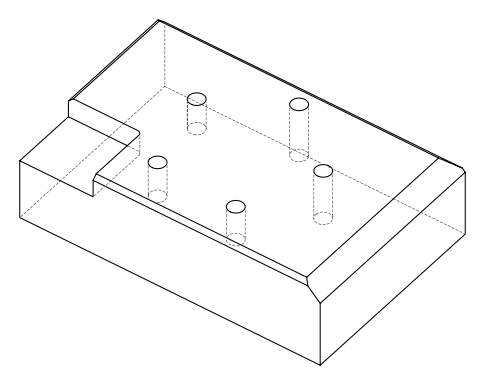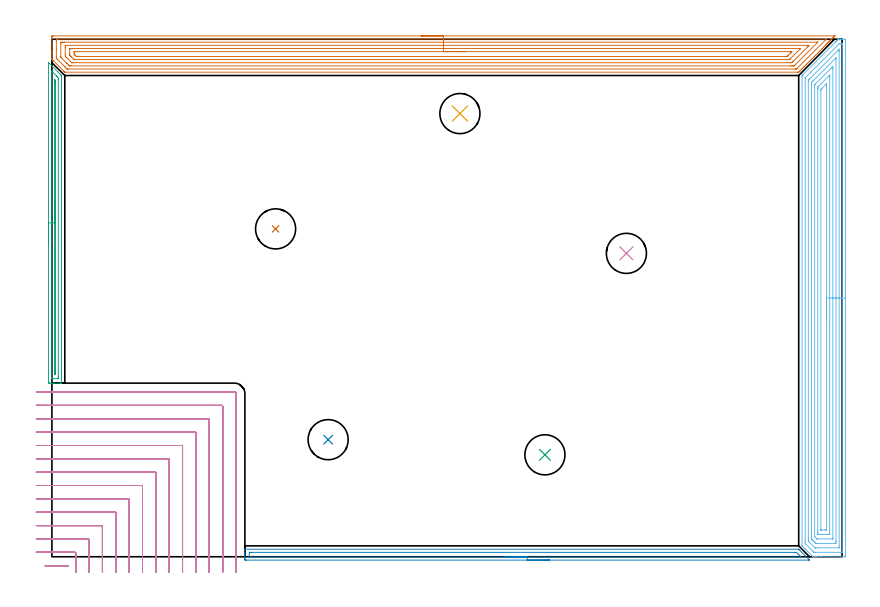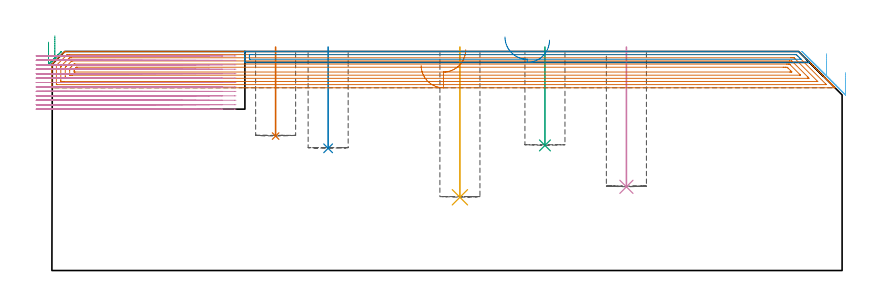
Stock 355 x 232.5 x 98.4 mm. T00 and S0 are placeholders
(PLAN: 10 operations, 2 tool changes, 76.5 min)
(1 INDEXABLE_INSERT_DRILL_BLIND_HOLE_FROM_SOLID | STEP1POCKET | NXT0302_007 | 0.16 min | 9602 mm3)
(2 INDEXABLE_INSERT_DRILL_BLIND_HOLE_FROM_SOLID_1 | STEP1POCKET_1 | NXT0302_007 | 0.18 min | 10999 mm3)
(3 INDEXABLE_INSERT_DRILL_BLIND_HOLE_FROM_SOLID_2 | STEP1POCKET_2 | NXT0302_007 | 0.18 min | 10671 mm3)
(4 INDEXABLE_INSERT_DRILL_BLIND_HOLE_FROM_SOLID_3 | STEP1POCKET_3 | NXT0302_007 | 0.25 min | 15397 mm3)
(5 INDEXABLE_INSERT_DRILL_BLIND_HOLE_FROM_SOLID_4 | STEP1POCKET_4 | NXT0302_007 | 0.27 min | 16594 mm3)
(6 AREA_MILL | FG_CHAMFER_SURFACE | UGT0205_001 | 12.99 min | 44187 mm3)
(7 AREA_MILL_1 | FG_CHAMFER_SURFACE_1 | UGT0205_001 | 16.77 min | 45306 mm3)
(8 AREA_MILL_2 | FG_CHAMFER_SURFACE_2 | UGT0205_001 | 4.21 min | 3052 mm3)
(9 AREA_MILL_3 | FG_CHAMFER_SURFACE_3 | UGT0205_001 | 3.53 min | 2419 mm3)
(10 MILL_CORNER_NOTCH_RECTANGULAR | CORNER_NOTCH_RECTANGULAR | NXT0201_009 | Follow Part, ap 2, ae 75% | 37.95 min | 174948 mm3)
(TOOL NXT0302_007 | Index. Insert Drill 18mm [880-D1800L25-05] | D18 PA176 FL90 Z2)
(TOOL UGT0205_001 | Chamfer Mill 20 x 3 x 45 deg. | D20 FL50 Z2)
(TOOL NXT0201_009 | ENDMILL 8mm [2P460-0800-NA 1630] | D8 FL26 Z6)
(OP 1 INDEXABLE_INSERT_DRILL_BLIND_HOLE_FROM_SOLID)
G17 G21 G94 G90
T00 M6
G54
G17 G0 G90 X100.5 Y147.3 S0 M3
G43 Z108.4 H1
G94 G81 G98 Z60.4 F250. R100.4
G80
M5
M2
(OP 2 INDEXABLE_INSERT_DRILL_BLIND_HOLE_FROM_SOLID_1)
G17 G21 G94 G90
T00 M6
G54
G17 G0 G90 X124.1 Y52.6 S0 M3
G43 Z108.4 H1
G94 G81 G98 Z54.9 F250. R100.4
G80
M5
M2
(OP 3 INDEXABLE_INSERT_DRILL_BLIND_HOLE_FROM_SOLID_2)
G17 G21 G94 G90
T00 M6
G54
G17 G0 G90 X221.5 Y45.8 S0 M3
G43 Z108.4 H1
G94 G81 G98 Z56.2 F250. R100.4
G80
M5
M2
(OP 4 INDEXABLE_INSERT_DRILL_BLIND_HOLE_FROM_SOLID_3)
G17 G21 G94 G90
T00 M6
G54
G17 G0 G90 X258.1 Y136.3 S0 M3
G43 Z108.4 H1
G94 G81 G98 Z37.6 F250. R100.4
G80
M5
M2
(OP 5 INDEXABLE_INSERT_DRILL_BLIND_HOLE_FROM_SOLID_4)
G17 G21 G94 G90
T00 M6
G54
G17 G0 G90 X183.3 Y199.1 S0 M3
G43 Z108.4 H1
G94 G81 G98 Z32.9 F250. R100.4
G80
M5
M2
(OP 6 AREA_MILL)
G17 G21 G94 G90
T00 M6
G54
G17 G0 G90 X356.5 Y126.25 S1061 M3
G43 Z108.4 H0
Z88.9
G94 G1 Y126.212 Z88.028 F250.
Y126.098 Z87.164
Y125.909 Z86.312
Y125.647 Z85.48
Y125.313 Z84.674
Y124.91 Z83.9
Y124.442 Z83.164
Y123.91 Z82.472
Y123.321 Z81.829
Y122.678 Z81.24
Y121.986 Z80.708
Y121.25 Z80.24
Y120.476 Z79.837
Y119.67 Z79.503
Y118.838 Z79.241
Y117.987 Z79.052
Y117.122 Z78.938
Y116.25 Z78.9
Y0.612
X356.495 Y0.196 Z78.903
X356.492 Y0.01 Z78.906
X356.301 Y0. Z79.096
X345.425 Z89.969
X343.987 Z91.41
X343.659 Z91.737
X343.002 Z92.397
X342.548 Z92.851
X341.899 Y0.009 Z93.5
X341.892 Y0.012 Z93.507
X341.734 Y0.166 Z93.665
X338.489 Y3.414 Z96.91
X338.359 Y3.543 Z97.038
X338.314 Y3.589 Z97.085
X337.222 Y4.682 Z98.178
X337.061 Y4.844 Z98.337
X337.041 Y4.866 Z98.355
X337.004 Y4.918 Z98.39
X337. Y5.077 Z98.4
Y215.815
X336.998 Y216.194 Z98.382
X337.153 Y216.356 Z98.241
X337.376 Y216.577 Z98.021
X337.476 Y216.676 Z97.924
X351.902 Y231.104 Z83.494
X352.007 Y231.207 Z83.392
X352.092 Y231.292 Z83.307
X352.197 Y231.398 Z83.199
X352.299 Y231.499 Z83.101
X352.39 Y231.59 Z83.01
X352.491 Y231.693 Z82.905
X352.933 Y232.133 Z82.467
X353.094 Y232.294 Z82.306
X353.285 Y232.483 Z82.113
X353.307 Y232.498 Z82.09
X353.374 Y232.5 Z82.024
X353.399 Z82.
X353.576 Z81.823
X354.484 Z80.915
X355.141 Z80.255
X356.351 Z79.046
X356.491 Y232.498 Z78.905
X356.5 Y232.093 Z78.9
Y116.25
X355.086 Z80.314
X355.085 Y2.189 Z80.315
X355.084 Y2.084 Z80.316
X355.081 Y2.033 Z80.319
X355.08 Y2.015 Z80.32
X355.045 Y2.01 Z80.355
X354.649 Y2.002 Z80.751
X354.257 Y2.001 Z81.143
X353.768 Y2. Z81.632
X343.169 Y2.001 Z92.231
X342.776 Y2.005 Z92.624
X342.382 Y2.01 Z93.018
X342.342 Y2.019 Z93.058
X342.316 Y2.041 Z93.084
X342.263 Y2.089 Z93.137
X342.159 Y2.191 Z93.241
X341.951 Y2.398 Z93.449
X338.6 Y5.755 Z96.8
X338.494 Y5.865 Z96.906
X338.442 Y5.922 Z96.958
X338.421 Y5.948 Z96.979
X338.414 Y6.863 Z96.986
X338.415 Y214.921 Z96.985
X338.42 Y215.13 Z96.981
X338.421 Y215.153 Z96.979
X338.433 Y215.172 Z96.967
X338.468 Y215.213 Z96.932
X338.531 Y215.28 Z96.869
X340.85 Y217.6 Z94.55
X353.374 Y230.124 Z82.026
X353.665 Y230.406 Z81.735
X353.747 Y230.485 Z81.653
X353.87 Y230.494 Z81.53
X354.257 Y230.497 Z81.143
X354.749 Z80.651
X354.974 Y230.49 Z80.426
X355.079 Y230.485 Z80.321
X355.085 Y230.158 Z80.315
Y230.102
X355.086 Y116.25 Z80.314
X353.672 Z81.728
X353.671 Y4.777 Z81.729
X353.667 Y4.184 Z81.733
X353.665 Y4.036 Z81.735
X353.66 Y4.01 Z81.74
X353.617 Y4.005 Z81.783
X353.555 Y4.001 Z81.845
X343.841 Y4. Z91.559
X342.957 Z92.443
X342.867 Y4.003 Z92.533
X342.822 Y4.007 Z92.578
X342.801 Y4.011 Z92.599
X342.776 Y4.031 Z92.624
X342.616 Y4.184 Z92.784
X340.126 Y6.677 Z95.274
X339.941 Y6.863 Z95.459
X339.879 Y6.931 Z95.521
X339.835 Y6.981 Z95.565
X339.834 Y7.014 Z95.566
X339.831 Y7.162 Z95.569
X339.829 Y7.756 Z95.571
X339.828 Y8.057 Z95.572
X339.829 Y213.435 Z95.571
X339.834 Y214.028 Z95.566
X339.835 Y214.102 Z95.565
X339.843 Y214.132 Z95.557
X339.864 Y214.157 Z95.536
X339.93 Y214.227 Z95.47
X340.126 Y214.426 Z95.274
X340.372 Y214.673 Z95.028
X353.498 Y227.799 Z81.902
X353.581 Y227.88 Z81.819
X353.647 Y227.941 Z81.753
X353.665 Y227.955 Z81.735
X353.666 Z81.734
X353.668 Y227.924 Z81.732
X353.67 Y227.724 Z81.73
X353.671 Y227.423 Z81.729
X353.672 Y227.122 Z81.728
Y116.25
X352.257 Z83.143
Y7.1
X352.256 Y6.863 Z83.144
X352.251 Y6.213 Z83.149
X352.241 Y6.01 Z83.159
X351.578 Y6. Z83.822
X343.629 Z91.771
X343.416 Y6.002 Z91.984
X343.309 Y6.006 Z92.091
X343.258 Y6.01 Z92.142
X343.161 Y6.101 Z92.239
X342.776 Y6.477 Z92.624
X342.387 Y6.863 Z93.013
X341.892 Y7.359 Z93.508
X341.496 Y7.756 Z93.904
X341.363 Y7.894 Z94.037
X341.259 Y8.004 Z94.141
X341.25 Y8.086 Z94.15
X341.245 Y8.411 Z94.155
X341.243 Y8.649 Z94.157
Y9.306
Y212.243
X341.244 Y212.898 Z94.156
X341.247 Y213.017 Z94.153
X341.25 Y213.072 Z94.15
X341.294 Y213.136 Z94.106
X341.592 Y213.44 Z93.808
X341.892 Y213.743 Z93.508
X342.034 Y213.885 Z93.366
X352.081 Y223.932 Z83.319
X352.25 Y224.095 Z83.15
X352.252 Y224.094 Z83.148
X352.255 Y224.09 Z83.145
X352.257 Y223.851 Z83.143
Y223.635
Y116.25
X350.843 Z84.557
X350.842 Y8.409 Z84.558
X350.839 Y8.17 Z84.561
X350.836 Y8.018 Z84.564
X350.804 Y8.01 Z84.596
X350.725 Y8.006 Z84.675
X350.483 Y8.001 Z84.917
X343.98 Z91.42
X343.819 Y8.002 Z91.581
X343.739 Y8.006 Z91.661
X343.701 Y8.01 Z91.699
X343.659 Y8.048 Z91.741
X343.051 Y8.649 Z92.349
X342.776 Y8.927 Z92.624
X342.702 Y9.006 Z92.698
X342.668 Y9.044 Z92.732
X342.663 Y9.182 Z92.737
X342.658 Y9.422 Z92.742
X342.657 Y9.542 Z92.743
Y9.662
Y211.589
X342.66 Y211.829 Z92.74
X342.664 Y211.988 Z92.736
X342.671 Y212.062 Z92.729
X342.688 Y212.081 Z92.712
X342.776 Y212.177 Z92.624
X342.808 Y212.21 Z92.592
X349.984 Y219.386 Z85.416
X350.357 Y219.757 Z85.043
X350.725 Y220.119 Z84.675
X350.807 Y220.196 Z84.593
X350.837 Y220.176 Z84.563
X350.839 Y220.163 Z84.561
X350.843 Y219.386 Z84.557
Y219.266
Y116.25
X349.429 Z85.971
Y10.197
X349.427 Y10.078 Z85.973
X349.425 Y10.02 Z85.975
X349.422 Y10.012 Z85.978
X349.416 Y10.008 Z85.984
X349.386 Y10.002 Z86.014
X348.958 Y10.001 Z86.442
X348.505 Y10. Z86.895
X345.855 Z89.545
X345.425 Y10.001 Z89.975
X344.97 Y10.002 Z90.43
X344.542 Y10.01 Z90.858
X344.133 Y10.029 Z91.267
X344.085 Y10.076 Z91.315
X344.078 Y10.15 Z91.322
X344.075 Y10.276 Z91.325
X344.073 Y10.435 Z91.327
X344.071 Y10.911 Z91.329
Y11.328
X344.072 Y210.039 Z91.328
X344.074 Y210.457 Z91.326
X344.078 Y210.926 Z91.322
X344.085 Y211.026 Z91.315
X344.152 Y211.096 Z91.248
X344.398 Y211.35 Z91.002
X348.958 Y215.91 Z86.442
X349.357 Y216.305 Z86.043
X349.395 Y216.34 Z86.005
X349.416 Y216.357 Z85.984
X349.422 Y216.337 Z85.978
X349.425 Y216.305 Z85.975
X349.428 Y216.233 Z85.972
X349.429 Y215.814 Z85.971
Y215.338
Y116.25
X348.015 Z87.385
X348.014 Y12.282 Z87.386
X348.013 Y12.221 Z87.387
X348.008 Y12.023 Z87.392
X347.628 Y12.007 Z87.772
X347.409 Y12.001 Z87.991
X345.528 Z89.872
X345.508 Y12.005 Z89.892
X345.492 Y12.011 Z89.908
X345.49 Y12.034 Z89.91
X345.486 Y12.16 Z89.914
Y209.564
X345.492 Y209.975 Z89.908
X345.693 Y210.186 Z89.707
X345.954 Y210.457 Z89.446
X347.818 Y212.32 Z87.582
X347.909 Y212.41 Z87.491
X347.982 Y212.476 Z87.418
X348.008 Y212.496 Z87.392
X348.014 Y212.304 Z87.386
X348.015 Y212.243 Z87.385
Y116.25
Y115.378 Z87.423
Y114.514 Z87.537
Y113.662 Z87.726
Y112.83 Z87.988
Y112.024 Z88.322
Y111.25 Z88.725
Y110.514 Z89.194
Y109.822 Z89.725
Y109.179 Z90.314
Y108.59 Z90.957
Y108.059 Z91.65
Y107.59 Z92.385
Y107.187 Z93.159
Y106.853 Z93.965
Y106.591 Z94.797
Y106.402 Z95.649
Y106.288 Z96.514
Y106.25 Z97.385
G0 Z108.4
M5
M2
(OP 7 AREA_MILL_1)
G17 G21 G94 G90
T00 M6
G54
G17 G0 G90 X165.9 Y234. S1061 M3
G43 Z108.4 H0
Z92.1
G94 G1 X165.938 Z91.228 F250.
X166.052 Z90.364
X166.241 Z89.512
X166.503 Z88.68
X166.837 Z87.874
X167.24 Z87.1
X167.708 Z86.364
X168.24 Z85.672
X168.829 Z85.029
X169.472 Z84.44
X170.164 Z83.909
X170.9 Z83.44
X171.674 Z83.037
X172.48 Z82.703
X173.312 Z82.441
X174.164 Z82.252
X175.028 Z82.138
X175.9 Z82.1
X351.558
X351.766 Y233.993 Z82.104
X351.781 Y233.991 Z82.105
X351.766 Y233.965 Z82.133
X351.37 Y233.57 Z82.53
X351.222 Y233.42 Z82.677
X351.17 Y233.369 Z82.73
X350.976 Y233.175 Z82.924
X350.925 Y233.123 Z82.974
X350.871 Y233.071 Z83.028
X350.68 Y232.88 Z83.219
X350.628 Y232.826 Z83.27
X350.573 Y232.773 Z83.326
X350.384 Y232.584 Z83.515
X350.331 Y232.53 Z83.567
X350.275 Y232.475 Z83.624
X350.089 Y232.288 Z83.811
X350.034 Y232.233 Z83.864
X349.977 Y232.177 Z83.922
X349.793 Y231.993 Z84.106
X349.737 Y231.936 Z84.161
X349.679 Y231.879 Z84.22
X349.497 Y231.697 Z84.402
X349.441 Y231.639 Z84.458
X349.381 Y231.581 Z84.518
X349.202 Y231.401 Z84.698
X349.144 Y231.342 Z84.754
X349.083 Y231.283 Z84.816
X348.906 Y231.106 Z84.993
X348.847 Y231.045 Z85.051
X348.785 Y230.984 Z85.115
X348.61 Y230.81 Z85.289
X348.55 Y230.748 Z85.348
X348.487 Y230.686 Z85.413
X348.315 Y230.514 Z85.585
X348.253 Y230.452 Z85.645
X348.189 Y230.388 Z85.711
X348.019 Y230.218 Z85.881
X347.956 Y230.155 Z85.942
X347.891 Y230.09 Z86.009
X347.725 Y229.925 Z86.175
X347.659 Y229.858 Z86.239
X346.97 Y229.17 Z86.93
X346.769 Y228.967 Z87.129
X346.09 Y228.29 Z87.81
X345.878 Y228.077 Z88.02
X345.21 Y227.41 Z88.69
X344.988 Y227.186 Z88.91
X344.33 Y226.53 Z89.57
X344.097 Y226.295 Z89.801
X343.451 Y225.651 Z90.449
X343.206 Y225.405 Z90.691
X342.571 Y224.771 Z91.329
X342.525 Y224.725 Z91.374
X342.316 Y224.514 Z91.582
X341.691 Y223.891 Z92.209
X341.631 Y223.831 Z92.268
X341.425 Y223.623 Z92.473
X340.811 Y223.011 Z93.089
X340.737 Y222.936 Z93.163
X340.535 Y222.733 Z93.363
X339.931 Y222.131 Z93.969
X339.843 Y222.042 Z94.057
X339.644 Y221.842 Z94.254
X339.051 Y221.251 Z94.849
X338.948 Y221.148 Z94.951
X338.753 Y220.952 Z95.144
X338.171 Y220.371 Z95.729
X338.054 Y220.253 Z95.845
X337.863 Y220.061 Z96.035
X337.291 Y219.491 Z96.609
X337.16 Y219.359 Z96.739
X336.972 Y219.17 Z96.926
X336.411 Y218.611 Z97.489
X336.082 Y218.28 Z97.816
X335.968 Y218.167 Z97.931
X335.74 Y217.94 Z98.159
X335.579 Y217.78 Z98.318
X335.501 Y217.706 Z98.392
X335.073 Y217.7 Z98.4
X5.995
X5.805 Y217.704 Z98.389
X5.718 Y217.781 Z98.316
X5.552 Y217.948 Z98.151
X5.457 Y218.043 Z98.056
X5.219 Y218.28 Z97.817
X5.101 Y218.397 Z97.7
X0.766 Y222.733 Z93.364
X0.291 Y223.209 Z92.891
X0.034 Y223.47 Z92.629
X0.003 Y223.508 Z92.589
X0. Y223.726 Z92.373
Y224.514 Z91.58
Y225.77 Z90.327
Y226.295 Z89.799
Y226.923 Z89.172
Y233.157 Z82.94
X0.002 Y233.42 Z82.677
X0.008 Y233.992 Z82.106
X0.055 Y233.994 Z82.104
X0.63 Y234. Z82.1
X175.9
Y232.586 Z83.514
X347.593 Y232.585 Z83.515
X347.649 Y232.584 Z83.516
X347.761 Y232.579 Z83.521
X347.91 Y232.571 Z83.529
X347.873 Y232.53 Z83.57
X347.736 Y232.387 Z83.713
X347.593 Y232.242 Z83.858
X334.796 Y219.446 Z96.654
X334.517 Y219.17 Z96.93
X334.478 Y219.136 Z96.964
X334.462 Y219.124 Z96.976
X334.404 Y219.12 Z96.98
X334.292 Y219.116 Z96.984
X334.235 Y219.114 Z96.986
X334.179
X7.784
X6.944 Y219.116 Z96.984
X6.89 Y219.118 Z96.982
X6.84 Y219.122 Z96.978
X6.788 Y219.17 Z96.93
X5.996 Y219.954 Z96.146
X5.889 Y220.061 Z96.039
X2.327 Y223.623 Z92.477
X2.237 Y223.716 Z92.384
X2.061 Y223.9 Z92.2
X2.01 Y223.965 Z92.135
X2.006 Y223.989 Z92.111
X2.001 Y224.039 Z92.061
X2. Y228.048 Z88.052
X2.001 Y232.055 Z84.045
X2.008 Y232.53 Z83.57
X2.01 Y232.575 Z83.525
X2.194 Y232.582 Z83.518
X2.306 Y232.585 Z83.515
X2.363 Y232.586 Z83.514
X2.419
X175.9
Y231.172 Z84.928
X343.774 Y231.171 Z84.929
X344.016 Y231.169 Z84.931
X344.037 Y231.167 Z84.933
X344.053 Y231.164 Z84.936
X344.044 Y231.148 Z84.952
X344.034 Y231.135 Z84.965
X344.016 Y231.115 Z84.985
X333.852 Y220.952 Z95.148
X333.567 Y220.67 Z95.43
X333.469 Y220.577 Z95.523
X333.434 Y220.545 Z95.555
X333.389 Y220.535 Z95.565
X333.285 Y220.534 Z95.566
X332.814 Y220.53 Z95.57
X332.391 Y220.529 Z95.571
X331.921 Y220.528 Z95.572
X8.678 Y220.529 Z95.571
X8.207 Y220.53 Z95.57
X7.997 Y220.533 Z95.567
X7.895 Y220.535 Z95.565
X7.784 Y220.626 Z95.474
X7.452 Y220.952 Z95.148
X6.89 Y221.51 Z94.59
X6.557 Y221.842 Z94.258
X4.207 Y224.194 Z91.906
X4.052 Y224.356 Z91.744
X4.015 Y224.396 Z91.704
X4.009 Y224.446 Z91.654
X4.005 Y224.514 Z91.586
X4.001 Y224.72 Z91.38
Y230.748 Z85.352
X4.003 Y230.952 Z85.148
X4.01 Y231.154 Z84.946
X4.207 Y231.164 Z84.936
X4.679 Y231.169 Z84.931
X5.101 Y231.171 Z84.929
X5.571
X175.9 Y231.172 Z84.928
Y229.757 Z86.343
X339.545
X339.646 Y229.756 Z86.344
X340.149 Y229.75 Z86.35
X339.922 Y229.482 Z86.618
X339.618 Y229.169 Z86.931
X339.545 Y229.093 Z87.007
X333.184 Y222.733 Z93.367
X332.786 Y222.339 Z93.761
X332.391 Y221.95 Z94.15
X332.285 Y221.948 Z94.152
X331.496 Y221.943 Z94.157
X331.396
X9.472
X9.075 Y221.944 Z94.156
X8.976 Y221.946 Z94.154
X8.929 Y221.95 Z94.15
X8.906 Y221.955 Z94.145
X8.873 Y221.985 Z94.115
X8.678 Y222.172 Z93.928
X6.89 Y223.959 Z92.141
X6.337 Y224.514 Z91.586
X6.155 Y224.7 Z91.4
X6.013 Y224.847 Z91.253
X6.01 Y224.957 Z91.143
X6. Y225.4 Z90.7
Y228.963 Z87.137
X6.001 Y229.41 Z86.69
X6.002 Y229.632 Z86.468
X6.007 Y229.742 Z86.358
X6.01 Y229.75 Z86.35
X6.016 Y229.753 Z86.347
X6.044 Y229.756 Z86.344
X6.097 Y229.757 Z86.343
X175.9
Y228.343 Z87.757
X335.968
X336.235 Y228.341 Z87.759
X336.31 Y228.339 Z87.761
X336.32 Y228.338 Z87.762
X336.307 Y228.317 Z87.783
X336.239 Y228.243 Z87.857
X336.133 Y228.132 Z87.968
X336.078 Y228.077 Z88.023
X331.625 Y223.623 Z92.477
X331.56 Y223.56 Z92.54
X331.496 Y223.5 Z92.6
X331.335 Y223.364 Z92.736
X331.183 Y223.361 Z92.739
X330.869 Y223.358 Z92.742
X330.602 Y223.357 Z92.743
X329.976
X10.467
X10.199 Y223.359 Z92.741
X10.021 Y223.362 Z92.738
X9.96 Y223.364 Z92.736
X9.929 Y223.382 Z92.718
X9.878 Y223.429 Z92.671
X9.676 Y223.623 Z92.477
X8.678 Y224.62 Z91.48
X8.29 Y225.015 Z91.085
X8.097 Y225.213 Z90.887
X8.01 Y225.31 Z90.79
X8.008 Y225.405 Z90.695
X8.001 Y226.08 Z90.02
X8. Y227.861 Z88.239
X8.002 Y228.077 Z88.023
X8.006 Y228.245 Z87.855
X8.01 Y228.324 Z87.776
X8.144 Y228.336 Z87.764
X8.414 Y228.34 Z87.76
X8.678 Y228.342 Z87.758
X9.305 Y228.343 Z87.757
X175.9
Y226.929 Z89.171
X331.496
X331.755 Y226.928 Z89.172
X332.124 Y226.925 Z89.175
X332.391 Y226.922 Z89.178
X332.407 Y226.866 Z89.234
X332.391 Y226.843 Z89.257
X332.118 Y226.567 Z89.533
X331.848 Y226.295 Z89.805
X330.78 Y225.228 Z90.872
X330.602 Y225.052 Z91.048
X330.328 Y224.787 Z91.313
X329.708 Y224.776 Z91.324
X329.448 Y224.773 Z91.327
X328.814 Y224.771 Z91.329
X328.556
X11.361 Y224.772 Z91.328
X11.101 Y224.773 Z91.327
X11.024 Y224.776 Z91.324
X10.989 Y224.778 Z91.322
X10.853 Y224.907 Z91.193
X10.594 Y225.157 Z90.943
X10.467 Y225.281 Z90.819
X10.345 Y225.405 Z90.695
X10.224 Y225.53 Z90.57
X10.01 Y225.756 Z90.344
X10.004 Y225.866 Z90.234
X10.002 Y226.295 Z89.805
X10.003 Y226.757 Z89.343
X10.01 Y226.914 Z89.186
X10.016 Y226.923 Z89.177
X10.03 Y226.925 Z89.175
X10.069 Y226.927 Z89.173
X10.149 Y226.928 Z89.172
X10.467 Y226.929 Z89.171
X175.9
X176.772 Z89.209
X177.636 Z89.323
X178.488 Z89.512
X179.32 Z89.774
X180.126 Z90.108
X180.9 Z90.511
X181.636 Z90.98
X182.328 Z91.511
X182.971 Z92.1
X183.56 Z92.743
X184.092 Z93.435
X184.56 Z94.171
X184.963 Z94.945
X185.297 Z95.751
X185.559 Z96.583
X185.748 Z97.435
X185.862 Z98.3
X185.9 Z99.171
G0 Z108.4
M5
M2
(OP 8 AREA_MILL_2)
G17 G21 G94 G90
T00 M6
G54
G17 G0 G90 X223.55 Y-1.5 S1061 M3
G43 Z108.4 H0
Z103.5
G94 G1 X223.512 Z102.628 F250.
X223.398 Z101.763
X223.209 Z100.912
X222.947 Z100.08
X222.613 Z99.274
X222.21 Z98.5
X221.742 Z97.764
X221.21 Z97.072
X220.621 Z96.429
X219.978 Z95.84
X219.286 Z95.308
X218.55 Z94.84
X217.776 Z94.437
X216.97 Z94.103
X216.138 Z93.841
X215.286 Z93.652
X214.422 Z93.538
X213.55 Z93.5
X87.302
X87.02 Y-1.497 Z93.501
X86.71 Y-1.493 Z93.503
X86.7 Y-1.223 Z93.773
Y-0.94 Z94.055
Y-0.354 Z94.641
Y0.212 Z95.209
Y0.515 Z95.512
Y1.081 Z96.077
Y1.384 Z96.38
Y1.992 Z96.992
Y3.123 Z98.122
Y3.206 Z98.205
X86.703 Y3.305 Z98.297
X86.71 Y3.397 Z98.388
X86.856 Y3.4 Z98.4
X335.337
X335.495 Y3.397 Z98.389
X335.561 Y3.337 Z98.333
X335.768 Y3.132 Z98.132
X340.371 Y-1.47 Z93.528
X340.385 Y-1.495 Z93.502
X340.384 Y-1.496 Z93.501
X340.351 Y-1.499 Z93.499
X340.244
X340.083 Y-1.5 Z93.5
X213.55
Y-0.086 Z94.914
X89.087 Y-0.085 Z94.915
X88.809 Y-0.084 Z94.916
X88.737 Y-0.08 Z94.92
X88.71 Y-0.078 Z94.922
X88.708 Y-0.063 Z94.937
X88.702 Y0.021 Z95.021
X88.7 Y1.384 Z96.384
X88.702 Y1.759 Z96.759
X88.706 Y1.886 Z96.886
X88.711 Y1.979 Z96.979
X88.778 Y1.98 Z96.98
X89.087 Y1.984 Z96.984
X89.362 Y1.985 Z96.985
X89.979 Y1.986 Z96.986
X333.552 Y1.985 Z96.985
X333.829 Y1.984 Z96.984
X334.445 Y1.979 Z96.979
X335.059 Y1.384 Z96.384
X335.337 Y1.112 Z96.112
X335.935 Y0.515 Z95.515
X336.229 Y0.22 Z95.22
X336.512 Y-0.073 Z94.927
X336.518 Y-0.08 Z94.92
X336.512 Y-0.082 Z94.918
X336.473 Y-0.084 Z94.916
X336.392 Y-0.085 Z94.915
X336.229 Y-0.086 Z94.914
X213.55
X212.678 Z94.952
X211.814 Z95.066
X210.962 Z95.255
X210.13 Z95.517
X209.324 Z95.851
X208.55 Z96.254
X207.814 Z96.723
X207.122 Z97.254
X206.479 Z97.843
X205.89 Z98.486
X205.358 Z99.178
X204.89 Z99.914
X204.487 Z100.688
X204.153 Z101.494
X203.891 Z102.326
X203.702 Z103.178
X203.588 Z104.043
X203.55 Z104.914
G0 Z108.4
M5
M2
(OP 9 AREA_MILL_3)
G17 G21 G94 G90
T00 M6
G54
G17 G0 G90 X-1.5 Y140. S1061 M3
G43 Z108.4 H0
Z102.6
G94 G1 Y140.038 Z101.728 F250.
Y140.152 Z100.864
Y140.341 Z100.012
Y140.603 Z99.18
Y140.937 Z98.374
Y141.34 Z97.6
Y141.808 Z96.864
Y142.34 Z96.172
Y142.929 Z95.529
Y143.572 Z94.94
Y144.264 Z94.408
Y145. Z93.94
Y145.774 Z93.537
Y146.58 Z93.203
Y147.412 Z92.941
Y148.264 Z92.752
Y149.128 Z92.638
Y150. Z92.6
Y221.915
X-1.496 Y221.988 Z92.601
X-1.476 Y221.978 Z92.621
X4.014 Y216.486 Z98.114
X4.234 Y216.263 Z98.331
X4.297 Y216.195 Z98.389
X4.3 Y216.04 Z98.4
Y78.159
X4.298 Y78.01 Z98.388
X4.199 Y78.004 Z98.291
X4.093 Y78. Z98.192
X3.76 Z97.859
X3.14 Z97.234
X1.09 Z95.187
X0.53 Z94.625
X-0.06 Z94.036
X-0.34 Z93.756
X-0.93 Z93.166
X-1.21 Y78.005 Z92.886
X-1.493 Y78.01 Z92.603
X-1.497 Y78.31 Z92.601
X-1.499 Y78.605
X-1.5 Y150. Z92.6
X-0.086 Z94.014
X-0.085 Y217.825 Z94.015
Y217.994
X-0.083 Y218.079 Z94.017
X-0.08 Y218.117 Z94.02
X-0.079 Y218.118 Z94.021
X-0.065 Y218.107 Z94.035
X0.224 Y217.825 Z94.324
X2.009 Y216.04 Z96.109
X2.27 Y215.774 Z96.37
X2.879 Y215.148 Z96.979
X2.884 Y214.518 Z96.984
X2.885 Y214.255 Z96.985
X2.886 Y81.283 Z96.986
X2.885 Y80.652 Z96.985
X2.883 Y80.39 Z96.983
X2.879 Y80.075 Z96.979
X2.872 Y80.01 Z96.972
X2.777 Y80.005 Z96.877
X2.649 Y80.001 Z96.749
X0.53 Y80. Z94.63
X0.038 Y80.002 Z94.138
X-0.058 Y80.007 Z94.042
X-0.076 Y80.009 Z94.024
X-0.079 Y80.042 Z94.021
X-0.083 Y80.127 Z94.017
X-0.085 Y80.39 Z94.015
X-0.086 Y150. Z94.014
X1.328 Z95.428
X1.329 Y213.436 Z95.429
X1.331 Y214.255 Z95.431
X1.341 Z95.441
X1.4 Y214.189 Z95.5
X1.464 Y213.363 Z95.564
X1.468 Y213.293 Z95.568
X1.471 Y212.47 Z95.571
Y212.397
X1.472 Y82.994 Z95.572
X1.47 Y82.175 Z95.57
X1.469 Y82.104 Z95.569
X1.465 Y82.031 Z95.565
X1.459 Y82.009 Z95.559
X1.442 Y82.007 Z95.542
X1.4 Y82.006 Z95.5
X1.349 Y82.01 Z95.449
X1.335 Y82.103 Z95.435
X1.332 Y82.175 Z95.432
X1.33 Y82.247 Z95.43
X1.329 Y83.067 Z95.429
X1.328 Y83.886 Z95.428
Y150.
Y150.872 Z95.466
Y151.736 Z95.58
Y152.588 Z95.769
Y153.42 Z96.032
Y154.226 Z96.365
Y155. Z96.768
Y155.736 Z97.237
Y156.428 Z97.768
Y157.071 Z98.357
Y157.66 Z99.001
Y158.192 Z99.693
Y158.66 Z100.428
Y159.063 Z101.202
Y159.397 Z102.008
Y159.659 Z102.84
Y159.848 Z103.692
Y159.962 Z104.557
Y160. Z105.428
G0 Z108.4
M5
M2
(OP 10 MILL_CORNER_NOTCH_RECTANGULAR)
G17 G21 G94 G90
T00 M6
G54
G17 G0 G90 X7.306 Y-4.039 S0 M3
G43 Z108.4 H1
Z96.408
G94 G1 X4.306 Y-4. F250.
X-0.003
X-3.003
G0 Z108.4
X10.7 Y-7.
Z96.408
G1 Y-4.
Y1.605 F500.
G3 X10.305 Y2. R0.4
G1 X-3.839
X-4.
X-7. Y2.007 F250.
G0 Z108.4
X16.7 Y-7.
Z96.408
G1 Y-4.
Y1.605 F500.
Y7.605
G3 X16.305 Y8. R0.4
G1 X-3.839
X-4.
X-7. Y8.007 F250.
G0 Z108.4
X22.7 Y-7.
Z96.408
G1 Y-4.
Y7.605 F500.
Y13.604
G3 X22.304 Y14. R0.4
G1 X-3.839
X-4.
X-7. Y14.008 F250.
G0 Z108.4
X28.7 Y-7.
Z96.408
G1 Y-4.
Y13.604 F500.
Y19.604
G3 X28.304 Y20. R0.4
G1 X-3.839
X-4.
X-7. Y20.009 F250.
G0 Z108.4
X34.7 Y-7.
Z96.408
G1 Y-4.
Y19.604 F500.
Y25.604
G3 X34.304 Y26. R0.4
G1 X-3.839
X-4.
X-7. Y26.01 F250.
G0 Z108.4
X40.7 Y-7.
Z96.408
G1 Y-4.
Y25.604 F500.
Y31.604
G3 X40.304 Y32. R0.4
G1 X-3.839
X-4.
X-7. Y32.012 F250.
G0 Z108.4
X46.7 Y-7.
Z96.408
G1 Y-4.
Y31.604 F500.
Y37.604
G3 X46.304 Y38. R0.4
G1 X-3.839
X-4.
X-7. Y38.014 F250.
G0 Z108.4
X52.7 Y-7.
Z96.408
G1 Y-4.
Y37.604 F500.
Y43.603
G3 X52.303 Y44. R0.4
G1 X-3.839
X-4.
X-7. Y44.016 F250.
G0 Z108.4
X58.701 Y-7.
Z96.408
G1 X58.7 Y-4.
Y43.603 F500.
Y49.603
G3 X58.303 Y50. R0.4
G1 X-3.839
X-4. Y50.001
X-7. Y50.021 F250.
G0 Z108.4
X64.701 Y-7.
Z96.408
G1 X64.7 Y-4.
Y49.603 F500.
Y55.603
G3 X64.303 Y56. R0.4
G1 X-3.839
X-4. Y56.001
X-7. Y56.027 F250.
G0 Z108.4
X70.701 Y-7.
Z96.408
G1 X70.7 Y-4.
Y55.603 F500.
Y61.603
G3 X70.303 Y62. R0.4
G1 X-3.839
X-4. Y62.001
X-7. Y62.041 F250.
G0 Z108.4
X76.702 Y-7.
Z96.408
G1 X76.7 Y-4.
Y61.603 F500.
Y67.603
G3 X76.303 Y68. R0.4
G1 X-3.839
X-4. Y68.002
X-6.999 Y68.082 F250.
G0 Z108.4
X82.7 Y-6.996
Z96.408
G1 Y-3.996
Y73.3 F500.
G3 X82. Y74. R0.7
G1 X-3.839
X-6.839 F250.
G0 Z108.4
X7.306 Y-4.039
Z94.415
G1 X4.306 Y-4.
X-0.003
X-3.003
G0 Z108.4
X10.7 Y-7.
Z94.415
G1 Y-4.
Y1.605 F500.
G3 X10.305 Y2. R0.4
G1 X-4.
X-7. F250.
G0 Z108.4
X16.7 Y-7.
Z94.415
G1 Y-4.
Y7.605 F500.
G3 X16.305 Y8. R0.4
G1 X-4.
X-7. F250.
G0 Z108.4
X22.7 Y-7.
Z94.415
G1 Y-4.
Y13.604 F500.
G3 X22.304 Y14. R0.4
G1 X-4.
X-7. F250.
G0 Z108.4
X28.7 Y-7.
Z94.415
G1 Y-4.
Y19.604 F500.
G3 X28.304 Y20. R0.4
G1 X-4.
X-7. F250.
G0 Z108.4
X34.7 Y-7.
Z94.415
G1 Y-4.
Y25.604 F500.
G3 X34.304 Y26. R0.4
G1 X-4.
X-7. F250.
G0 Z108.4
X40.7 Y-7.
Z94.415
G1 Y-4.
Y31.604 F500.
G3 X40.304 Y32. R0.4
G1 X-4.
X-7. F250.
G0 Z108.4
X46.7 Y-7.
Z94.415
G1 Y-4.
Y37.604 F500.
G3 X46.304 Y38. R0.4
G1 X-4.
X-7. F250.
G0 Z108.4
X52.7 Y-7.
Z94.415
G1 Y-4.
Y43.603 F500.
G3 X52.303 Y44. R0.4
G1 X-4.
X-7. F250.
G0 Z108.4
X58.7 Y-7.
Z94.415
G1 Y-4.
Y49.603 F500.
G3 X58.303 Y50. R0.4
G1 X-4.
X-7. F250.
G0 Z108.4
X64.7 Y-7.
Z94.415
G1 Y-4.
Y55.603 F500.
G3 X64.303 Y56. R0.4
G1 X-4.
X-7. F250.
G0 Z108.4
X70.7 Y-7.
Z94.415
G1 Y-4.
Y61.603 F500.
G3 X70.303 Y62. R0.4
G1 X-4.
X-7. F250.
G0 Z108.4
X76.7 Y-7.
Z94.415
G1 Y-4.
Y67.603 F500.
G3 X76.303 Y68. R0.4
G1 X-4.
X-7. F250.
G0 Z108.4
X82.7 Y-7.
Z94.415
G1 Y-4.
Y73.3 F500.
G3 X82. Y74. R0.7
G1 X-4.
X-7. F250.
G0 Z108.4
X7.306 Y-4.039
Z92.423
G1 X4.306 Y-4.
X-0.004
X-3.004
G0 Z108.4
X10.7 Y-7.
Z92.423
G1 Y-4.
Y1.605 F500.
G3 X10.305 Y2. R0.4
G1 X-4.
X-7. F250.
G0 Z108.4
X16.7 Y-7.
Z92.423
G1 Y-4.
Y7.605 F500.
G3 X16.305 Y8. R0.4
G1 X-4.
X-7. F250.
G0 Z108.4
X22.7 Y-7.
Z92.423
G1 Y-4.
Y13.604 F500.
G3 X22.304 Y14. R0.4
G1 X-4.
X-7. F250.
G0 Z108.4
X28.7 Y-7.
Z92.423
G1 Y-4.
Y19.604 F500.
G3 X28.304 Y20. R0.4
G1 X-4.
X-7. F250.
G0 Z108.4
X34.7 Y-7.
Z92.423
G1 Y-4.
Y25.604 F500.
G3 X34.304 Y26. R0.4
G1 X-4.
X-7. F250.
G0 Z108.4
X40.7 Y-7.
Z92.423
G1 Y-4.
Y31.604 F500.
G3 X40.304 Y32. R0.4
G1 X-4.
X-7. F250.
G0 Z108.4
X46.7 Y-7.
Z92.423
G1 Y-4.
Y37.604 F500.
G3 X46.304 Y38. R0.4
G1 X-4.
X-7. F250.
G0 Z108.4
X52.7 Y-7.
Z92.423
G1 Y-4.
Y43.603 F500.
G3 X52.303 Y44. R0.4
G1 X-4.
X-7. F250.
G0 Z108.4
X58.7 Y-7.
Z92.423
G1 Y-4.
Y49.603 F500.
G3 X58.303 Y50. R0.4
G1 X-4.
X-7. F250.
G0 Z108.4
X64.7 Y-7.
Z92.423
G1 Y-4.
Y55.603 F500.
G3 X64.303 Y56. R0.4
G1 X-4.
X-7. F250.
G0 Z108.4
X70.7 Y-7.
Z92.423
G1 Y-4.
Y61.603 F500.
G3 X70.303 Y62. R0.4
G1 X-4.
X-7. F250.
G0 Z108.4
X76.7 Y-7.
Z92.423
G1 Y-4.
Y67.603 F500.
G3 X76.303 Y68. R0.4
G1 X-4.
X-7. F250.
G0 Z108.4
X82.7 Y-7.
Z92.423
G1 Y-4.
Y73.3 F500.
G3 X82. Y74. R0.7
G1 X-4.
X-7. F250.
G0 Z108.4
X7.306 Y-4.039
Z90.431
G1 X4.306 Y-4.
X-0.003
X-3.003
G0 Z108.4
X10.7 Y-7.
Z90.431
G1 Y-4.
Y1.605 F500.
G3 X10.305 Y2. R0.4
G1 X-4.
X-7. F250.
G0 Z108.4
X16.7 Y-7.
Z90.431
G1 Y-4.
Y7.605 F500.
G3 X16.305 Y8. R0.4
G1 X-4.
X-7. F250.
G0 Z108.4
X22.7 Y-7.
Z90.431
G1 Y-4.
Y13.604 F500.
G3 X22.304 Y14. R0.4
G1 X-4.
X-7. F250.
G0 Z108.4
X28.7 Y-7.
Z90.431
G1 Y-4.
Y19.604 F500.
G3 X28.304 Y20. R0.4
G1 X-4.
X-7. F250.
G0 Z108.4
X34.7 Y-7.
Z90.431
G1 Y-4.
Y25.604 F500.
G3 X34.304 Y26. R0.4
G1 X-4.
X-7. F250.
G0 Z108.4
X40.7 Y-7.
Z90.431
G1 Y-4.
Y31.604 F500.
G3 X40.304 Y32. R0.4
G1 X-4.
X-7. F250.
G0 Z108.4
X46.7 Y-7.
Z90.431
G1 Y-4.
Y37.604 F500.
G3 X46.304 Y38. R0.4
G1 X-4.
X-7. F250.
G0 Z108.4
X52.7 Y-7.
Z90.431
G1 Y-4.
Y43.603 F500.
G3 X52.303 Y44. R0.4
G1 X-4.
X-7. F250.
G0 Z108.4
X58.7 Y-7.
Z90.431
G1 Y-4.
Y49.603 F500.
G3 X58.303 Y50. R0.4
G1 X-4.
X-7. F250.
G0 Z108.4
X64.7 Y-7.
Z90.431
G1 Y-4.
Y55.603 F500.
G3 X64.303 Y56. R0.4
G1 X-4.
X-7. F250.
G0 Z108.4
X70.7 Y-7.
Z90.431
G1 Y-4.
Y61.603 F500.
G3 X70.303 Y62. R0.4
G1 X-4.
X-7. F250.
G0 Z108.4
X76.7 Y-7.
Z90.431
G1 Y-4.
Y67.603 F500.
G3 X76.303 Y68. R0.4
G1 X-4.
X-7. F250.
G0 Z108.4
X82.7 Y-7.
Z90.431
G1 Y-4.
Y73.3 F500.
G3 X82. Y74. R0.7
G1 X-4.
X-7. F250.
G0 Z108.4
X7.306 Y-4.039
Z88.438
G1 X4.306 Y-4.
X-0.003
X-3.003
G0 Z108.4
X10.7 Y-7.
Z88.438
G1 Y-4.
Y1.605 F500.
G3 X10.305 Y2. R0.4
G1 X-4.
X-7. F250.
G0 Z108.4
X16.7 Y-7.
Z88.438
G1 Y-4.
Y7.605 F500.
G3 X16.305 Y8. R0.4
G1 X-4.
X-7. F250.
G0 Z108.4
X22.7 Y-7.
Z88.438
G1 Y-4.
Y13.604 F500.
G3 X22.304 Y14. R0.4
G1 X-4.
X-7. F250.
G0 Z108.4
X28.7 Y-7.
Z88.438
G1 Y-4.
Y19.604 F500.
G3 X28.304 Y20. R0.4
G1 X-4.
X-7. F250.
G0 Z108.4
X34.7 Y-7.
Z88.438
G1 Y-4.
Y25.604 F500.
G3 X34.304 Y26. R0.4
G1 X-4.
X-7. F250.
G0 Z108.4
X40.7 Y-7.
Z88.438
G1 Y-4.
Y31.604 F500.
G3 X40.304 Y32. R0.4
G1 X-4.
X-7. F250.
G0 Z108.4
X46.7 Y-7.
Z88.438
G1 Y-4.
Y37.604 F500.
G3 X46.304 Y38. R0.4
G1 X-4.
X-7. F250.
G0 Z108.4
X52.7 Y-7.
Z88.438
G1 Y-4.
Y43.603 F500.
G3 X52.303 Y44. R0.4
G1 X-4.
X-7. F250.
G0 Z108.4
X58.7 Y-7.
Z88.438
G1 Y-4.
Y49.603 F500.
G3 X58.303 Y50. R0.4
G1 X-4.
X-7. F250.
G0 Z108.4
X64.7 Y-7.
Z88.438
G1 Y-4.
Y55.603 F500.
G3 X64.303 Y56. R0.4
G1 X-4.
X-7. F250.
G0 Z108.4
X70.7 Y-7.
Z88.438
G1 Y-4.
Y61.603 F500.
G3 X70.303 Y62. R0.4
G1 X-4.
X-7. F250.
G0 Z108.4
X76.7 Y-7.
Z88.438
G1 Y-4.
Y67.603 F500.
G3 X76.303 Y68. R0.4
G1 X-4.
X-7. F250.
G0 Z108.4
X82.7 Y-7.
Z88.438
G1 Y-4.
Y73.3 F500.
G3 X82. Y74. R0.7
G1 X-4.
X-7. F250.
G0 Z108.4
X7.306 Y-4.039
Z86.446
G1 X4.306 Y-4.
X-0.003
X-3.003
G0 Z108.4
X10.7 Y-7.
Z86.446
G1 Y-4.
Y1.605 F500.
G3 X10.305 Y2. R0.4
G1 X-4.
X-7. F250.
G0 Z108.4
X16.7 Y-7.
Z86.446
G1 Y-4.
Y7.605 F500.
G3 X16.305 Y8. R0.4
G1 X-4.
X-7. F250.
G0 Z108.4
X22.7 Y-7.
Z86.446
G1 Y-4.
Y13.604 F500.
G3 X22.304 Y14. R0.4
G1 X-4.
X-7. F250.
G0 Z108.4
X28.7 Y-7.
Z86.446
G1 Y-4.
Y19.604 F500.
G3 X28.304 Y20. R0.4
G1 X-4.
X-7. F250.
G0 Z108.4
X34.7 Y-7.
Z86.446
G1 Y-4.
Y25.604 F500.
G3 X34.304 Y26. R0.4
G1 X-4.
X-7. F250.
G0 Z108.4
X40.7 Y-7.
Z86.446
G1 Y-4.
Y31.604 F500.
G3 X40.304 Y32. R0.4
G1 X-4.
X-7. F250.
G0 Z108.4
X46.7 Y-7.
Z86.446
G1 Y-4.
Y37.604 F500.
G3 X46.304 Y38. R0.4
G1 X-4.
X-7. F250.
G0 Z108.4
X52.7 Y-7.
Z86.446
G1 Y-4.
Y43.603 F500.
G3 X52.303 Y44. R0.4
G1 X-4.
X-7. F250.
G0 Z108.4
X58.7 Y-7.
Z86.446
G1 Y-4.
Y49.603 F500.
G3 X58.303 Y50. R0.4
G1 X-4.
X-7. F250.
G0 Z108.4
X64.7 Y-7.
Z86.446
G1 Y-4.
Y55.603 F500.
G3 X64.303 Y56. R0.4
G1 X-4.
X-7. F250.
G0 Z108.4
X70.7 Y-7.
Z86.446
G1 Y-4.
Y61.603 F500.
G3 X70.303 Y62. R0.4
G1 X-4.
X-7. F250.
G0 Z108.4
X76.7 Y-7.
Z86.446
G1 Y-4.
Y67.603 F500.
G3 X76.303 Y68. R0.4
G1 X-4.
X-7. F250.
G0 Z108.4
X82.7 Y-7.
Z86.446
G1 Y-4.
Y73.3 F500.
G3 X82. Y74. R0.7
G1 X-4.
X-7. F250.
G0 Z108.4
X7.306 Y-4.039
Z84.454
G1 X4.306 Y-4.
X-0.003
X-3.003
G0 Z108.4
X10.7 Y-7.
Z84.454
G1 Y-4.
Y1.605 F500.
G3 X10.305 Y2. R0.4
G1 X-4.
X-7. F250.
G0 Z108.4
X16.7 Y-7.
Z84.454
G1 Y-4.
Y7.605 F500.
G3 X16.305 Y8. R0.4
G1 X-4.
X-7. F250.
G0 Z108.4
X22.7 Y-7.
Z84.454
G1 Y-4.
Y13.604 F500.
G3 X22.304 Y14. R0.4
G1 X-4.
X-7. F250.
G0 Z108.4
X28.7 Y-7.
Z84.454
G1 Y-4.
Y19.604 F500.
G3 X28.304 Y20. R0.4
G1 X-4.
X-7. F250.
G0 Z108.4
X34.7 Y-7.
Z84.454
G1 Y-4.
Y25.604 F500.
G3 X34.304 Y26. R0.4
G1 X-4.
X-7. F250.
G0 Z108.4
X40.7 Y-7.
Z84.454
G1 Y-4.
Y31.604 F500.
G3 X40.304 Y32. R0.4
G1 X-4.
X-7. F250.
G0 Z108.4
X46.7 Y-7.
Z84.454
G1 Y-4.
Y37.604 F500.
G3 X46.304 Y38. R0.4
G1 X-4.
X-7. F250.
G0 Z108.4
X52.7 Y-7.
Z84.454
G1 Y-4.
Y43.603 F500.
G3 X52.303 Y44. R0.4
G1 X-4.
X-7. F250.
G0 Z108.4
X58.7 Y-7.
Z84.454
G1 Y-4.
Y49.603 F500.
G3 X58.303 Y50. R0.4
G1 X-4.
X-7. F250.
G0 Z108.4
X64.7 Y-7.
Z84.454
G1 Y-4.
Y55.603 F500.
G3 X64.303 Y56. R0.4
G1 X-4.
X-7. F250.
G0 Z108.4
X70.7 Y-7.
Z84.454
G1 Y-4.
Y61.603 F500.
G3 X70.303 Y62. R0.4
G1 X-4.
X-7. F250.
G0 Z108.4
X76.7 Y-7.
Z84.454
G1 Y-4.
Y67.603 F500.
G3 X76.303 Y68. R0.4
G1 X-4.
X-7. F250.
G0 Z108.4
X82.7 Y-7.
Z84.454
G1 Y-4.
Y73.3 F500.
G3 X82. Y74. R0.7
G1 X-4.
X-7. F250.
G0 Z108.4
X7.306 Y-4.039
Z82.461
G1 X4.306 Y-4.
X-0.004
X-3.004
G0 Z108.4
X10.7 Y-7.
Z82.461
G1 Y-4.
Y1.605 F500.
G3 X10.305 Y2. R0.4
G1 X-4.
X-7. F250.
G0 Z108.4
X16.7 Y-7.
Z82.461
G1 Y-4.
Y7.605 F500.
G3 X16.305 Y8. R0.4
G1 X-4.
X-7. F250.
G0 Z108.4
X22.7 Y-7.
Z82.461
G1 Y-4.
Y13.604 F500.
G3 X22.304 Y14. R0.4
G1 X-4.
X-7. F250.
G0 Z108.4
X28.7 Y-7.
Z82.461
G1 Y-4.
Y19.604 F500.
G3 X28.304 Y20. R0.4
G1 X-4.
X-7. F250.
G0 Z108.4
X34.7 Y-7.
Z82.461
G1 Y-4.
Y25.604 F500.
G3 X34.304 Y26. R0.4
G1 X-4.
X-7. F250.
G0 Z108.4
X40.7 Y-7.
Z82.461
G1 Y-4.
Y31.604 F500.
G3 X40.304 Y32. R0.4
G1 X-4.
X-7. F250.
G0 Z108.4
X46.7 Y-7.
Z82.461
G1 Y-4.
Y37.604 F500.
G3 X46.304 Y38. R0.4
G1 X-4.
X-7. F250.
G0 Z108.4
X52.7 Y-7.
Z82.461
G1 Y-4.
Y43.603 F500.
G3 X52.303 Y44. R0.4
G1 X-4.
X-7. F250.
G0 Z108.4
X58.7 Y-7.
Z82.461
G1 Y-4.
Y49.603 F500.
G3 X58.303 Y50. R0.4
G1 X-4.
X-7. F250.
G0 Z108.4
X64.7 Y-7.
Z82.461
G1 Y-4.
Y55.603 F500.
G3 X64.303 Y56. R0.4
G1 X-4.
X-7. F250.
G0 Z108.4
X70.7 Y-7.
Z82.461
G1 Y-4.
Y61.603 F500.
G3 X70.303 Y62. R0.4
G1 X-4.
X-7. F250.
G0 Z108.4
X76.7 Y-7.
Z82.461
G1 Y-4.
Y67.603 F500.
G3 X76.303 Y68. R0.4
G1 X-4.
X-7. F250.
G0 Z108.4
X82.7 Y-7.
Z82.461
G1 Y-4.
Y73.3 F500.
G3 X82. Y74. R0.7
G1 X-4.
X-7. F250.
G0 Z108.4
X7.306 Y-4.039
Z80.469
G1 X4.306 Y-4.
X-0.003
X-3.003
G0 Z108.4
X10.7 Y-7.
Z80.469
G1 Y-4.
Y1.605 F500.
G3 X10.305 Y2. R0.4
G1 X-4.
X-7. F250.
G0 Z108.4
X16.7 Y-7.
Z80.469
G1 Y-4.
Y7.605 F500.
G3 X16.305 Y8. R0.4
G1 X-4.
X-7. F250.
G0 Z108.4
X22.7 Y-7.
Z80.469
G1 Y-4.
Y13.604 F500.
G3 X22.304 Y14. R0.4
G1 X-4.
X-7. F250.
G0 Z108.4
X28.7 Y-7.
Z80.469
G1 Y-4.
Y19.604 F500.
G3 X28.304 Y20. R0.4
G1 X-4.
X-7. F250.
G0 Z108.4
X34.7 Y-7.
Z80.469
G1 Y-4.
Y25.604 F500.
G3 X34.304 Y26. R0.4
G1 X-4.
X-7. F250.
G0 Z108.4
X40.7 Y-7.
Z80.469
G1 Y-4.
Y31.604 F500.
G3 X40.304 Y32. R0.4
G1 X-4.
X-7. F250.
G0 Z108.4
X46.7 Y-7.
Z80.469
G1 Y-4.
Y37.604 F500.
G3 X46.304 Y38. R0.4
G1 X-4.
X-7. F250.
G0 Z108.4
X52.7 Y-7.
Z80.469
G1 Y-4.
Y43.603 F500.
G3 X52.303 Y44. R0.4
G1 X-4.
X-7. F250.
G0 Z108.4
X58.7 Y-7.
Z80.469
G1 Y-4.
Y49.603 F500.
G3 X58.303 Y50. R0.4
G1 X-4.
X-7. F250.
G0 Z108.4
X64.7 Y-7.
Z80.469
G1 Y-4.
Y55.603 F500.
G3 X64.303 Y56. R0.4
G1 X-4.
X-7. F250.
G0 Z108.4
X70.7 Y-7.
Z80.469
G1 Y-4.
Y61.603 F500.
G3 X70.303 Y62. R0.4
G1 X-4.
X-7. F250.
G0 Z108.4
X76.7 Y-7.
Z80.469
G1 Y-4.
Y67.603 F500.
G3 X76.303 Y68. R0.4
G1 X-4.
X-7. F250.
G0 Z108.4
X82.7 Y-7.
Z80.469
G1 Y-4.
Y73.3 F500.
G3 X82. Y74. R0.7
G1 X-4.
X-7. F250.
G0 Z108.4
X7.306 Y-4.039
Z78.477
G1 X4.306 Y-4.
X-0.003
X-3.003
G0 Z108.4
X10.7 Y-7.
Z78.477
G1 Y-4.
Y1.605 F500.
G3 X10.305 Y2. R0.4
G1 X-4.
X-7. F250.
G0 Z108.4
X16.7 Y-7.
Z78.477
G1 Y-4.
Y7.605 F500.
G3 X16.305 Y8. R0.4
G1 X-4.
X-7. F250.
G0 Z108.4
X22.7 Y-7.
Z78.477
G1 Y-4.
Y13.604 F500.
G3 X22.304 Y14. R0.4
G1 X-4.
X-7. F250.
G0 Z108.4
X28.7 Y-7.
Z78.477
G1 Y-4.
Y19.604 F500.
G3 X28.304 Y20. R0.4
G1 X-4.
X-7. F250.
G0 Z108.4
X34.7 Y-7.
Z78.477
G1 Y-4.
Y25.604 F500.
G3 X34.304 Y26. R0.4
G1 X-4.
X-7. F250.
G0 Z108.4
X40.7 Y-7.
Z78.477
G1 Y-4.
Y31.604 F500.
G3 X40.304 Y32. R0.4
G1 X-4.
X-7. F250.
G0 Z108.4
X46.7 Y-7.
Z78.477
G1 Y-4.
Y37.604 F500.
G3 X46.304 Y38. R0.4
G1 X-4.
X-7. F250.
G0 Z108.4
X52.7 Y-7.
Z78.477
G1 Y-4.
Y43.603 F500.
G3 X52.303 Y44. R0.4
G1 X-4.
X-7. F250.
G0 Z108.4
X58.7 Y-7.
Z78.477
G1 Y-4.
Y49.603 F500.
G3 X58.303 Y50. R0.4
G1 X-4.
X-7. F250.
G0 Z108.4
X64.7 Y-7.
Z78.477
G1 Y-4.
Y55.603 F500.
G3 X64.303 Y56. R0.4
G1 X-4.
X-7. F250.
G0 Z108.4
X70.7 Y-7.
Z78.477
G1 Y-4.
Y61.603 F500.
G3 X70.303 Y62. R0.4
G1 X-4.
X-7. F250.
G0 Z108.4
X76.7 Y-7.
Z78.477
G1 Y-4.
Y67.603 F500.
G3 X76.303 Y68. R0.4
G1 X-4.
X-7. F250.
G0 Z108.4
X82.7 Y-7.
Z78.477
G1 Y-4.
Y73.3 F500.
G3 X82. Y74. R0.7
G1 X-4.
X-7. F250.
G0 Z108.4
X7.306 Y-4.039
Z76.485
G1 X4.306 Y-4.
X-0.003
X-3.003
G0 Z108.4
X10.7 Y-7.
Z76.485
G1 Y-4.
Y1.605 F500.
G3 X10.305 Y2. R0.4
G1 X-4.
X-7. F250.
G0 Z108.4
X16.7 Y-7.
Z76.485
G1 Y-4.
Y7.605 F500.
G3 X16.305 Y8. R0.4
G1 X-4.
X-7. F250.
G0 Z108.4
X22.7 Y-7.
Z76.485
G1 Y-4.
Y13.604 F500.
G3 X22.304 Y14. R0.4
G1 X-4.
X-7. F250.
G0 Z108.4
X28.7 Y-7.
Z76.485
G1 Y-4.
Y19.604 F500.
G3 X28.304 Y20. R0.4
G1 X-4.
X-7. F250.
G0 Z108.4
X34.7 Y-7.
Z76.485
G1 Y-4.
Y25.604 F500.
G3 X34.304 Y26. R0.4
G1 X-4.
X-7. F250.
G0 Z108.4
X40.7 Y-7.
Z76.485
G1 Y-4.
Y31.604 F500.
G3 X40.304 Y32. R0.4
G1 X-4.
X-7. F250.
G0 Z108.4
X46.7 Y-7.
Z76.485
G1 Y-4.
Y37.604 F500.
G3 X46.304 Y38. R0.4
G1 X-4.
X-7. F250.
G0 Z108.4
X52.7 Y-7.
Z76.485
G1 Y-4.
Y43.603 F500.
G3 X52.303 Y44. R0.4
G1 X-4.
X-7. F250.
G0 Z108.4
X58.7 Y-7.
Z76.485
G1 Y-4.
Y49.603 F500.
G3 X58.303 Y50. R0.4
G1 X-4.
X-7. F250.
G0 Z108.4
X64.7 Y-7.
Z76.485
G1 Y-4.
Y55.603 F500.
G3 X64.303 Y56. R0.4
G1 X-4.
X-7. F250.
G0 Z108.4
X70.7 Y-7.
Z76.485
G1 Y-4.
Y61.603 F500.
G3 X70.303 Y62. R0.4
G1 X-4.
X-7. F250.
G0 Z108.4
X76.7 Y-7.
Z76.485
G1 Y-4.
Y67.603 F500.
G3 X76.303 Y68. R0.4
G1 X-4.
X-7. F250.
G0 Z108.4
X82.7 Y-7.
Z76.485
G1 Y-4.
Y73.3 F500.
G3 X82. Y74. R0.7
G1 X-4.
X-7. F250.
G0 Z108.4
X7.306 Y-4.039
Z74.492
G1 X4.306 Y-4.
X-0.003
X-3.003
G0 Z108.4
X10.7 Y-7.
Z74.492
G1 Y-4.
Y1.605 F500.
G3 X10.305 Y2. R0.4
G1 X-4.
X-7. F250.
G0 Z108.4
X16.7 Y-7.
Z74.492
G1 Y-4.
Y7.605 F500.
G3 X16.305 Y8. R0.4
G1 X-4.
X-7. F250.
G0 Z108.4
X22.7 Y-7.
Z74.492
G1 Y-4.
Y13.604 F500.
G3 X22.304 Y14. R0.4
G1 X-4.
X-7. F250.
G0 Z108.4
X28.7 Y-7.
Z74.492
G1 Y-4.
Y19.604 F500.
G3 X28.304 Y20. R0.4
G1 X-4.
X-7. F250.
G0 Z108.4
X34.7 Y-7.
Z74.492
G1 Y-4.
Y25.604 F500.
G3 X34.304 Y26. R0.4
G1 X-4.
X-7. F250.
G0 Z108.4
X40.7 Y-7.
Z74.492
G1 Y-4.
Y31.604 F500.
G3 X40.304 Y32. R0.4
G1 X-4.
X-7. F250.
G0 Z108.4
X46.7 Y-7.
Z74.492
G1 Y-4.
Y37.604 F500.
G3 X46.304 Y38. R0.4
G1 X-4.
X-7. F250.
G0 Z108.4
X52.7 Y-7.
Z74.492
G1 Y-4.
Y43.603 F500.
G3 X52.303 Y44. R0.4
G1 X-4.
X-7. F250.
G0 Z108.4
X58.7 Y-7.
Z74.492
G1 Y-4.
Y49.603 F500.
G3 X58.303 Y50. R0.4
G1 X-4.
X-7. F250.
G0 Z108.4
X64.7 Y-7.
Z74.492
G1 Y-4.
Y55.603 F500.
G3 X64.303 Y56. R0.4
G1 X-4.
X-7. F250.
G0 Z108.4
X70.7 Y-7.
Z74.492
G1 Y-4.
Y61.603 F500.
G3 X70.303 Y62. R0.4
G1 X-4.
X-7. F250.
G0 Z108.4
X76.7 Y-7.
Z74.492
G1 Y-4.
Y67.603 F500.
G3 X76.303 Y68. R0.4
G1 X-4.
X-7. F250.
G0 Z108.4
X82.7 Y-7.
Z74.492
G1 Y-4.
Y73.3 F500.
G3 X82. Y74. R0.7
G1 X-4.
X-7. F250.
G0 Z108.4
X7.306 Y-4.039
Z72.5
G1 X4.306 Y-4.
X-0.003
X-3.003
G0 Z108.4
X10.7 Y-7.
Z72.5
G1 Y-4.
Y1.605 F500.
G3 X10.305 Y2. R0.4
G1 X-4.
X-7. F250.
G0 Z108.4
X16.7 Y-7.
Z72.5
G1 Y-4.
Y7.605 F500.
G3 X16.305 Y8. R0.4
G1 X-4.
X-7. F250.
G0 Z108.4
X22.7 Y-7.
Z72.5
G1 Y-4.
Y13.604 F500.
G3 X22.304 Y14. R0.4
G1 X-4.
X-7. F250.
G0 Z108.4
X28.7 Y-7.
Z72.5
G1 Y-4.
Y19.604 F500.
G3 X28.304 Y20. R0.4
G1 X-4.
X-7. F250.
G0 Z108.4
X34.7 Y-7.
Z72.5
G1 Y-4.
Y25.604 F500.
G3 X34.304 Y26. R0.4
G1 X-4.
X-7. F250.
G0 Z108.4
X40.7 Y-7.
Z72.5
G1 Y-4.
Y31.604 F500.
G3 X40.304 Y32. R0.4
G1 X-4.
X-7. F250.
G0 Z108.4
X46.7 Y-7.
Z72.5
G1 Y-4.
Y37.604 F500.
G3 X46.304 Y38. R0.4
G1 X-4.
X-7. F250.
G0 Z108.4
X52.7 Y-7.
Z72.5
G1 Y-4.
Y43.603 F500.
G3 X52.303 Y44. R0.4
G1 X-4.
X-7. F250.
G0 Z108.4
X58.7 Y-7.
Z72.5
G1 Y-4.
Y49.603 F500.
G3 X58.303 Y50. R0.4
G1 X-4.
X-7. F250.
G0 Z108.4
X64.7 Y-7.
Z72.5
G1 Y-4.
Y55.603 F500.
G3 X64.303 Y56. R0.4
G1 X-4.
X-7. F250.
G0 Z108.4
X70.7 Y-7.
Z72.5
G1 Y-4.
Y61.603 F500.
G3 X70.303 Y62. R0.4
G1 X-4.
X-7. F250.
G0 Z108.4
X76.7 Y-7.
Z72.5
G1 Y-4.
Y67.603 F500.
G3 X76.303 Y68. R0.4
G1 X-4.
X-7. F250.
G0 Z108.4
X82.7 Y-7.
Z72.5
G1 Y-4.
Y73.3 F500.
G3 X82. Y74. R0.7
G1 X-4.
X-7. F250.
G0 Z108.4
M5
M2
